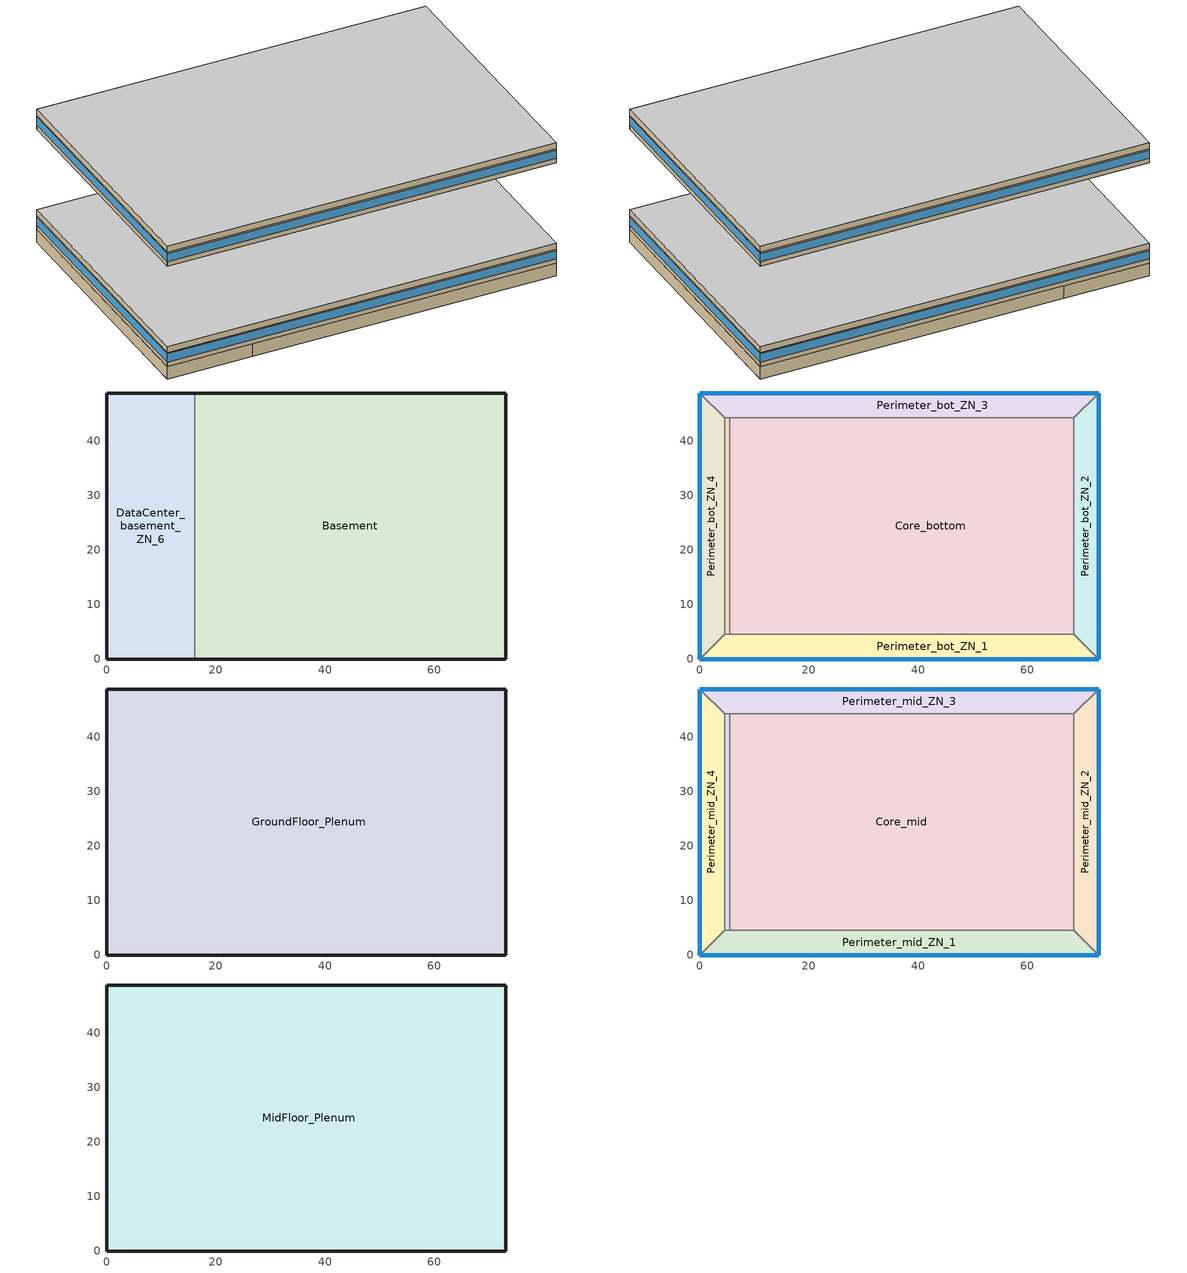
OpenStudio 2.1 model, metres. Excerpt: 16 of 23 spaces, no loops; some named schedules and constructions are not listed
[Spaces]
Basement
 floor ground (Basement Floor construction): 73.11,48.74 73.11,0 16.08,0 16.08,48.74 z-2.44
 wall ground (Basement Wall construction): 16.08,0 73.11,0 73.11,48.74 16.08,48.74 z-2.44:0
 wall to DataCenter_basement_ZN_6: 16.08,48.74 16.08,0 z-2.44:0
DataCenter_basement_ZN_6
 floor ground (Basement Floor construction): 16.08,48.74 16.08,0 0,0 0,48.74 z-2.44
 wall ground (Basement Wall construction): 16.08,48.74 0,48.74 0,0 16.08,0 z-2.44:0
Core_bottom
 floor to DataCenter_basement_ZN_6: 16.08,44.16 16.08,4.57 5.49,4.57 5.49,44.16 z0
 floor to Basement: 68.53,44.16 68.53,4.57 16.08,4.57 16.08,44.16 z0
 wall to Perimeter_bot_ZN_1: 5.49,4.57 68.53,4.57 z0:2.74
 wall to DataCenter_bot_ZN_6: 5.49,44.16 5.49,4.57 z0:2.74
 wall to Perimeter_bot_ZN_2: 68.53,4.57 68.53,44.16 z0:2.74
 wall to Perimeter_bot_ZN_3: 68.53,44.16 5.49,44.16 z0:2.74
Perimeter_bot_ZN_3
 floor to Basement: 73.11,48.74 68.53,44.16 16.08,44.16 16.08,48.74 z0
 floor to DataCenter_basement_ZN_6: 16.08,48.74 16.08,44.16 4.57,44.16 0,48.74 z0
 wall outside: 73.11,48.74 0,48.74 z0:2.74
 wall to Perimeter_bot_ZN_4: 0,48.74 4.57,44.16 z0:2.74
 wall to Perimeter_bot_ZN_2: 68.53,44.16 73.11,48.74 z0:2.74
 wall to DataCenter_bot_ZN_6: 4.57,44.16 5.49,44.16 z0:2.74
 window: 73.11,48.74 0,48.74 z0.91:2.5
Perimeter_bot_ZN_1
 floor to DataCenter_basement_ZN_6: 16.08,4.57 16.08,0 0,0 4.57,4.57 z0
 floor to Basement: 68.53,4.57 73.11,0 16.08,0 16.08,4.57 z0
 wall outside: 0,0 73.11,0 z0:2.74
 wall to Perimeter_bot_ZN_4: 4.57,4.57 0,0 z0:2.74
 wall to DataCenter_bot_ZN_6: 5.49,4.57 4.57,4.57 z0:2.74
 wall to Perimeter_bot_ZN_2: 73.11,0 68.53,4.57 z0:2.74
 window: 0,0 73.11,0 z0.91:2.5
Perimeter_bot_ZN_2
 floor to Basement: 73.11,48.74 73.11,0 68.53,4.57 68.53,44.16 z0
 wall outside: 73.11,0 73.11,48.74 z0:2.74
 window: 73.11,0 73.11,48.74 z0.91:2.5
Perimeter_bot_ZN_4
 floor to DataCenter_basement_ZN_6: 0,48.74 4.57,44.16 4.57,4.57 0,0 z0
 wall outside: 0,48.74 0,0 z0:2.74
 wall to DataCenter_bot_ZN_6: 4.57,4.57 4.57,44.16 z0:2.74
 window: 0,48.74 0,0 z0.91:2.5
DataCenter_bot_ZN_6
 floor to DataCenter_basement_ZN_6: 5.49,44.16 5.49,4.57 4.57,4.57 4.57,44.16 z0
GroundFloor_Plenum
 floor to Perimeter_bot_ZN_4: 0,48.74 4.57,44.16 4.57,4.57 0,0 z2.74
 floor to Perimeter_bot_ZN_2: 73.11,48.74 73.11,0 68.53,4.57 68.53,44.16 z2.74
 floor to Perimeter_bot_ZN_1: 68.53,4.57 73.11,0 0,0 4.57,4.57 z2.74
 floor to Perimeter_bot_ZN_3: 73.11,48.74 68.53,44.16 4.57,44.16 0,48.74 z2.74
 floor to Core_bottom: 68.53,44.16 68.53,4.57 5.49,4.57 5.49,44.16 z2.74
 floor to DataCenter_bot_ZN_6: 5.49,44.16 5.49,4.57 4.57,4.57 4.57,44.16 z2.74
 wall outside: 73.11,0 73.11,48.74 0,48.74 0,0 73.11,0 z2.74:3.96
 ceiling adiabatic (Floor Adiabatic construction): 73.11,0 73.11,48.74 0,48.74 0,0 z3.96
Perimeter_mid_ZN_2
 floor adiabatic (Floor Adiabatic construction): 73.11,48.74 73.11,0 68.53,4.57 68.53,44.16 z19.82
 wall outside: 73.11,0 73.11,48.74 z19.82:22.56
 wall to Perimeter_mid_ZN_3: 73.11,48.74 68.53,44.16 z19.82:22.56
 wall to Perimeter_mid_ZN_1: 68.53,4.57 73.11,0 z19.82:22.56
 wall to Core_mid: 68.53,44.16 68.53,4.57 z19.82:22.56
 window: 73.11,0 73.11,48.74 z20.73:22.32
Perimeter_mid_ZN_1
 floor adiabatic (Floor Adiabatic construction): 68.53,4.57 73.11,0 0,0 4.57,4.57 z19.82
 wall outside: 0,0 73.11,0 z19.82:22.56
 wall to Perimeter_mid_ZN_4: 4.57,4.57 0,0 z19.82:22.56
 wall to DataCenter_mid_ZN_6: 5.49,4.57 4.57,4.57 z19.82:22.56
 wall to Core_mid: 68.53,4.57 5.49,4.57 z19.82:22.56
 window: 0,0 73.11,0 z20.73:22.32
DataCenter_mid_ZN_6
 floor adiabatic (Floor Adiabatic construction): 5.49,44.16 5.49,4.57 4.57,4.57 4.57,44.16 z19.82
 wall to Perimeter_mid_ZN_4: 4.57,44.16 4.57,4.57 z19.82:22.56
 wall to Core_mid: 5.49,4.57 5.49,44.16 z19.82:22.56
 wall to Perimeter_mid_ZN_3: 5.49,44.16 4.57,44.16 z19.82:22.56
Core_mid
 floor adiabatic (Floor Adiabatic construction): 68.53,44.16 68.53,4.57 5.49,4.57 5.49,44.16 z19.82
 wall to Perimeter_mid_ZN_3: 68.53,44.16 5.49,44.16 z19.82:22.56
Perimeter_mid_ZN_3
 floor adiabatic (Floor Adiabatic construction): 73.11,48.74 68.53,44.16 4.57,44.16 0,48.74 z19.82
 wall outside: 73.11,48.74 0,48.74 z19.82:22.56
 wall to Perimeter_mid_ZN_4: 0,48.74 4.57,44.16 z19.82:22.56
 window: 73.11,48.74 0,48.74 z20.73:22.32
Perimeter_mid_ZN_4
 floor adiabatic (Floor Adiabatic construction): 0,48.74 4.57,44.16 4.57,4.57 0,0 z19.82
 wall outside: 0,48.74 0,0 z19.82:22.56
 window: 0,48.74 0,0 z20.73:22.32
MidFloor_Plenum
 floor to Perimeter_mid_ZN_1: 68.53,4.57 73.11,0 0,0 4.57,4.57 z22.56
 floor to DataCenter_mid_ZN_6: 5.49,44.16 5.49,4.57 4.57,4.57 4.57,44.16 z22.56
 floor to Perimeter_mid_ZN_2: 73.11,48.74 73.11,0 68.53,4.57 68.53,44.16 z22.56
 floor to Perimeter_mid_ZN_4: 0,48.74 4.57,44.16 4.57,4.57 0,0 z22.56
 floor to Core_mid: 68.53,44.16 68.53,4.57 5.49,4.57 5.49,44.16 z22.56
 floor to Perimeter_mid_ZN_3: 73.11,48.74 68.53,44.16 4.57,44.16 0,48.74 z22.56
 wall outside: 73.11,48.74 0,48.74 0,0 73.11,0 73.11,48.74 z22.56:23.78
 ceiling adiabatic (Floor Adiabatic construction): 73.11,0 73.11,48.74 0,48.74 0,0 z23.78
[Building]
90.1-2004-LargeOffice-ASHRAE 169-2006-5B created: 2017-05-04 09:18:07 -0600: North Axis {deg}=0; Default Construction Set=90.1-2004 - Office - ASHRAE 169-2006-5B; Standards Building Type=LargeOffice
[Site]
Boise Air Terminal  Uo_ID_USA: Latitude {deg}=43.62; Longitude {deg}=-116.21; Time Zone {hr}=-7; Elevation {m}=701; Terrain=City
[Site:GroundTemperature:BuildingSurface]
19.527, 19.502, 19.536, 19.598, 20.002, 21.64, 22.225, 22.375, 21.449, 20.121, 19.802, 19.633
[Site:WaterMainsTemperature]
Calculation Method=Correlation; Annual Average Outdoor Air Temperature {C}=11.15; Maximum Difference In Monthly Average Outdoor Air Temperatures {deltaC}=26.2
[SizingPeriod:DesignDay] Barometric Pressure {Pa}=93182; Sky Clearness=0; Rain Indicator=0; Snow Indicator=0; Day of Month=21; Daylight Saving Time Indicator=0; Humidity Indicating Type=Wetbulb; Dry-Bulb Temperature Range Modifier Type=DefaultMultipliers
Name | Maximum Dry-Bulb Temperature {C} | Daily Dry-Bulb Temperature Range {deltaC} | Humidity Indicating Conditions at Maximum Dry-Bulb | Wind Speed {m/s} | Wind Direction {deg} | Month | Day Type | Solar Model Indicator | ASHRAE Taub | ASHRAE Taud
Boise Air Terminal  Uo Ann Clg .4% Condns DB=>MWB | 36.7 | 16.7 | 17.9 | 4.2 | 330 | 7 | SummerDesignDay | ASHRAETau | 0.398 | 2.125
Boise Air Terminal  Uo Ann Htg 99.6% Condns DB | -16.3 | 0 | -16.3 | 2.3 | 120 | 12 | WinterDesignDay | ASHRAEClearSky
[ClimateZones]
Climate Zone Institution Name 1=ASHRAE; Climate Zone Document Name 1=ANSI/ASHRAE Standard 169; Climate Zone Document Year 1=2006; Climate Zone Value 1=5B
[Material:NoMass] Thermal Absorptance=0.9; Solar Absorptance=0.7
Name | Roughness | Thermal Resistance {m2-K/W} | Visible Absorptance
CP02 CARPET PAD | VeryRough | 0.21648 | 0.8
Nonres_Floor_Insulation | MediumSmooth | 2.88292 | 0.7
Typical Insulation R-8.93 | Smooth | 1.57183 | 0.7
Typical Carpet Pad | Smooth | 0.21648 | 0.8
Typical Insulation R-5.74 | Smooth | 1.01115 | 0.7
Typical Insulation R-14.76 | Smooth | 2.59864 | 0.7
Typical Insulation R-0.58 | Smooth | 0.101875 | 0.7
Typical Insulation | Smooth | 0.0282222 | 0.7
[Material]
Name | Roughness | Thickness {m} | Conductivity {W/m-K} | Density {kg/m3} | Specific Heat {J/kg-K} | Thermal Absorptance | Solar Absorptance | Visible Absorptance
100mm Normalweight concrete floor | MediumSmooth | 0.1016 | 2.31 | 2322 | 832
G01 13mm gypsum board | Smooth | 0.0127 | 0.16 | 800 | 1090 | 0.9 | 0.7 | 0.5
M10 200mm concrete block basement wall | MediumRough | 0.2032 | 1.326 | 1842 | 912
4 in. Normalweight Concrete Floor | MediumRough | 0.1016 | 2.31 | 2322 | 832 | 0.9 | 0.7 | 0.7
1IN Stucco | Smooth | 0.0253 | 0.6918 | 1858 | 837 | 0.9 | 0.7 | 0.92
8IN CONCRETE HW RefBldg | Rough | 0.2032 | 1.311 | 2240 | 836.8 | 0.9 | 0.7 | 0.7
1/2IN Gypsum | Smooth | 0.0127 | 0.16 | 784.9 | 830 | 0.9 | 0.4 | 0.4
Roof Membrane | VeryRough | 0.0095 | 0.16 | 1121.29 | 1460 | 0.9 | 0.77 | 0.7
Metal Roof Surface; F08 Metal surface | Smooth | 0.0008 | 45.28 | 7824 | 500 | 0.9 | 0.7 | 0.7
6 in. Normalweight Concrete Floor | MediumRough | 0.1524 | 2.31 | 2322 | 832 | 0.9 | 0.7 | 0.7
8 in. Concrete Block Basement Wall | MediumRough | 0.2032 | 1.326 | 1842 | 912 | 0.9 | 0.7 | 0.7
G05 25mm wood | MediumSmooth | 0.0254 | 0.15 | 608 | 1630 | 0.9 | 0.5 | 0.5
[Construction]
Floor Adiabatic construction: CP02 CARPET PAD, 100mm Normalweight concrete floor, Nonres_Floor_Insulation
Basement Wall construction: M10 200mm concrete block basement wall
Basement Floor construction: M10 200mm concrete block basement wall, CP02 CARPET PAD
Typical Insulated Exterior Mass Floor R-11.49: Typical Insulation R-8.93, 4 in. Normalweight Concrete Floor, Typical Carpet Pad
Typical Insulated Exterior Mass Wall R-8.13: 1IN Stucco, 8IN CONCRETE HW RefBldg, Typical Insulation R-5.74, 1/2IN Gypsum
Typical IEAD Roof R-15.87: Roof Membrane, Typical Insulation R-14.76, Metal Roof Surface
Typical Interior Floor: 100mm Normalweight concrete floor, CP02 CARPET PAD
Typical Interior Wall: G01 13mm gypsum board, G01 13mm gypsum board
Typical Interior Ceiling: CP02 CARPET PAD, 100mm Normalweight concrete floor
Typical Insulated Carpeted 6in Slab Floor: 6 in. Normalweight Concrete Floor, Typical Carpet Pad
Typical Insulated Basement Mass Wall: 8 in. Concrete Block Basement Wall
U 0.57 SHGC 0.49 Dbl Blue 6mm/6mm Air: BLUE 6MM, AIR 6MM, CLEAR 6MM
Typical Insulated Metal Door R-1.43: F08 Metal surface, Typical Insulation R-0.58
Typical Overhead Door: Typical Insulation
U 1.17 SHGC 0.49 Simple Glazing Skylight: U 1.17 SHGC 0.49 Simple Glazing
Typical Interior Window: Clear 3mm
Typical Interior Door; Typical Interior Partition: G05 25mm wood
[DefaultConstructionSet]
90.1-2004 - Office - ASHRAE 169-2006-5B: Default Exterior Surface Constructions=Default Surface Constructions 1; Default Interior Surface Constructions=Default Surface Constructions 2; Default Ground Contact Surface Constructions=Default Surface Constructions 3; Default Exterior SubSurface Constructions=Default Sub Surface Constructions 1; Default Interior SubSurface Constructions=Default Sub Surface Constructions 2; Interior Partition Construction=Typical Interior Partition
[DefaultSurfaceConstructions]
Name | Floor Construction | Wall Construction | Roof Ceiling Construction
Default Surface Constructions 1 | Typical Insulated Exterior Mass Floor R-11.49 | Typical Insulated Exterior Mass Wall R-8.13 | Typical IEAD Roof R-15.87
Default Surface Constructions 2 | Typical Interior Floor | Typical Interior Wall | Typical Interior Ceiling
Default Surface Constructions 3 | Typical Insulated Carpeted 6in Slab Floor | Typical Insulated Basement Mass Wall
[DefaultSubSurfaceConstructions]
Name | Fixed Window Construction | Operable Window Construction | Door Construction | Overhead Door Construction | Skylight Construction | Tubular Daylight Dome Construction | Tubular Daylight Diffuser Construction
Default Sub Surface Constructions 1 | U 0.57 SHGC 0.49 Dbl Blue 6mm/6mm Air | U 0.57 SHGC 0.49 Dbl Blue 6mm/6mm Air | Typical Insulated Metal Door R-1.43 | Typical Overhead Door | U 1.17 SHGC 0.49 Simple Glazing Skylight | Typical Interior Window | Typical Interior Window
Default Sub Surface Constructions 2 | Typical Interior Window | Typical Interior Window | Typical Interior Door
[WindowMaterial:Glazing] Optical Data Type=SpectralAverage; Infrared Transmittance at Normal Incidence=0; Front Side Infrared Hemispherical Emissivity=0.84; Back Side Infrared Hemispherical Emissivity=0.84; Conductivity {W/m-K}=0.9; Dirt Correction Factor for Solar and Visible Transmittance=1; Solar Diffusing=No
Name | Thickness {m} | Solar Transmittance at Normal Incidence | Front Side Solar Reflectance at Normal Incidence | Back Side Solar Reflectance at Normal Incidence | Visible Transmittance at Normal Incidence | Front Side Visible Reflectance at Normal Incidence | Back Side Visible Reflectance at Normal Incidence
BLUE 6MM | 0.006 | 0.48 | 0.05 | 0.05 | 0.57 | 0.06 | 0.06
CLEAR 6MM | 0.006 | 0.775 | 0.071 | 0.071 | 0.881 | 0.08 | 0.08
Clear 3mm | 0.003 | 0.837 | 0.075 | 0.075 | 0.898 | 0.081 | 0.081
[WindowMaterial:Gas]
AIR 6MM: Gas Type=Air; Thickness {m}=0.0063
[WindowMaterial:SimpleGlazingSystem]
U 1.17 SHGC 0.49 Simple Glazing: U-Factor {W/m2-K}=6.64357; Solar Heat Gain Coefficient=0.49; Visible Transmittance=0.38
[Space]
Name | Space Type | Building Story | Thermal Zone | Part of Total Floor Area
Core_mid | Office WholeBuilding - Lg Office | Building Story 3 | Core_mid ZN | Yes
Perimeter_mid_ZN_2 | Office WholeBuilding - Lg Office | Building Story 3 | Perimeter_mid_ZN_2 ZN | Yes
Perimeter_mid_ZN_1 | Office WholeBuilding - Lg Office | Building Story 3 | Perimeter_mid_ZN_1 ZN | Yes
MidFloor_Plenum |  |  | MidFloor_Plenum ZN | No
DataCenter_mid_ZN_6 | Office OfficeLarge Data Center | Building Story 3 | DataCenter_mid_ZN_6 ZN
Core_bottom | Office WholeBuilding - Lg Office | Building Story 2 | Core_bottom ZN | Yes
Perimeter_bot_ZN_3 | Office WholeBuilding - Lg Office | Building Story 2 | Perimeter_bot_ZN_3 ZN | Yes
Basement | Office WholeBuilding - Lg Office | Building Story 1 | Basement ZN | Yes
Perimeter_bot_ZN_1 | Office WholeBuilding - Lg Office | Building Story 2 | Perimeter_bot_ZN_1 ZN | Yes
Perimeter_mid_ZN_3 | Office WholeBuilding - Lg Office | Building Story 3 | Perimeter_mid_ZN_3 ZN | Yes
Perimeter_mid_ZN_4 | Office WholeBuilding - Lg Office | Building Story 3 | Perimeter_mid_ZN_4 ZN | Yes
GroundFloor_Plenum |  |  | GroundFloor_Plenum ZN | No
DataCenter_basement_ZN_6 | Office OfficeLarge Main Data Center | Building Story 1 | DataCenter_basement_ZN_6 ZN
Perimeter_bot_ZN_2 | Office WholeBuilding - Lg Office | Building Story 2 | Perimeter_bot_ZN_2 ZN | Yes
Perimeter_bot_ZN_4 | Office WholeBuilding - Lg Office | Building Story 2 | Perimeter_bot_ZN_4 ZN | Yes
DataCenter_bot_ZN_6 | Office OfficeLarge Data Center | Building Story 2 | DataCenter_bot_ZN_6 ZN
[SpaceType] Standards Building Type=Office
Name | Default Schedule Set | Design Specification Outdoor Air Object | Standards Space Type
Office WholeBuilding - Lg Office | Office WholeBuilding - Lg Office Schedule Set | Office WholeBuilding - Lg Office Ventilation | WholeBuilding - Lg Office
Office OfficeLarge Data Center | Office OfficeLarge Data Center Schedule Set | Office OfficeLarge Data Center Ventilation | OfficeLarge Data Center
Office OfficeLarge Main Data Center | Office OfficeLarge Main Data Center Schedule Set | Office OfficeLarge Main Data Center Ventilation | OfficeLarge Main Data Center
[Lights]
Name | Lights Definition | Space or SpaceType
Office OfficeLarge Data Center Lights | Office OfficeLarge Data Center Lights Definition | Office OfficeLarge Data Center
Office WholeBuilding - Lg Office Lights | Office WholeBuilding - Lg Office Lights Definition | Office WholeBuilding - Lg Office
[ElectricEquipment]
Name | Electric Equipment Definition | Space or SpaceType
Office OfficeLarge Data Center Elec Equip | Office OfficeLarge Data Center Elec Equip Definition | Office OfficeLarge Data Center
Office WholeBuilding - Lg Office Elec Equip | Office WholeBuilding - Lg Office Elec Equip Definition | Office WholeBuilding - Lg Office
[DesignSpecification:OutdoorAir]
Name | Outdoor Air Flow per Person {m3/s-person} | Outdoor Air Flow per Floor Area {m3/s-m2} | Outdoor Air Flow Air Changes per Hour {1/hr} | Outdoor Air Method
Office OfficeLarge Data Center Ventilation; Office OfficeLarge Main Data Center Ventilation | 0 | 0 | 0
Office WholeBuilding - Lg Office Ventilation |  | 0.000508 |  | Sum
[DefaultScheduleSet] Lighting Schedule=OfficeLarge BLDG_LIGHT_SCH
Name | Electric Equipment Schedule | Number of People Schedule | People Activity Level Schedule | Infiltration Schedule
Office OfficeLarge Data Center Schedule Set; Office OfficeLarge Main Data Center Schedule Set | OfficeLarge ALWAYS_ON
Office WholeBuilding - Lg Office Schedule Set | OfficeLarge BLDG_EQUIP_SCH | OfficeLarge BLDG_OCC_SCH | OfficeLarge ACTIVITY_SCH | OfficeLarge INFIL_SCH_PNNL
[ThermostatSetpoint:DualSetpoint]
Name | Heating Setpoint Temperature Schedule | Cooling Setpoint Temperature Schedule
Office OfficeLarge Data Center Thermostat 1; Office OfficeLarge Data Center Thermostat 2; Office OfficeLarge Main Data Center Thermostat 1 | OfficeLarge HTGSETP_DC_SCH | OfficeLarge CLGSETP_DC_SCH
Office WholeBuilding - Lg Office Thermostat 1; Office WholeBuilding - Lg Office Thermostat 2; Office WholeBuilding - Lg Office Thermostat 3; Office WholeBuilding - Lg Office Thermostat 6; Office WholeBuilding - Lg Office Thermostat 7; Office WholeBuilding - Lg Office Thermostat 10; Office WholeBuilding - Lg Office Thermostat 11; Office WholeBuilding - Lg Office Thermostat 12; Office WholeBuilding - Lg Office Thermostat 13; Office WholeBuilding - Lg Office Thermostat 14; Office WholeBuilding - Lg Office Thermostat 15 | OfficeLarge HTGSETP_SCH_YES_OPTIMUM | OfficeLarge CLGSETP_SCH_NO_SETBACK
[People]
Office WholeBuilding - Lg Office People: People Definition=Office WholeBuilding - Lg Office People Definition; Space or SpaceType=Office WholeBuilding - Lg Office; Work Efficiency Schedule=Work Efficiency Schedule; Clothing Insulation Schedule=Clothing Schedule; Air Velocity Schedule=Air Velocity Schedule
[SpaceInfiltration:DesignFlowRate] Design Flow Rate Calculation Method=Flow/ExteriorArea; Flow per Exterior Surface Area {m3/s-m2}=0.00102523; Constant Term Coefficient=0; Temperature Term Coefficient=0; Velocity Term Coefficient=0.224; Velocity Squared Term Coefficient=0
Name | Space or SpaceType | Schedule
GroundFloor_Plenum Infiltration | GroundFloor_Plenum | Always On Discrete
MidFloor_Plenum Infiltration | MidFloor_Plenum | Always On Discrete
Perimeter_bot_ZN_1 Infiltration | Perimeter_bot_ZN_1 | OfficeLarge INFIL_SCH_PNNL
Perimeter_bot_ZN_2 Infiltration | Perimeter_bot_ZN_2 | OfficeLarge INFIL_SCH_PNNL
Perimeter_bot_ZN_3 Infiltration | Perimeter_bot_ZN_3 | OfficeLarge INFIL_SCH_PNNL
Perimeter_bot_ZN_4 Infiltration | Perimeter_bot_ZN_4 | OfficeLarge INFIL_SCH_PNNL
Perimeter_mid_ZN_1 Infiltration | Perimeter_mid_ZN_1 | OfficeLarge INFIL_SCH_PNNL
Perimeter_mid_ZN_2 Infiltration | Perimeter_mid_ZN_2 | OfficeLarge INFIL_SCH_PNNL
Perimeter_mid_ZN_3 Infiltration | Perimeter_mid_ZN_3 | OfficeLarge INFIL_SCH_PNNL
Perimeter_mid_ZN_4 Infiltration | Perimeter_mid_ZN_4 | OfficeLarge INFIL_SCH_PNNL
[InternalMass:Definition]
Internal Mass Definition 1: Construction=InteriorFurnishings; Design Level Calculation Method=SurfaceArea/Area; Surface Area per Space Floor Area=2
[InternalMass] Internal Mass Definition=Internal Mass Definition 1
Name | Space or SpaceType
Perimeter_bot_ZN_1 Mass | Perimeter_bot_ZN_1
Perimeter_bot_ZN_2 Mass | Perimeter_bot_ZN_2
Perimeter_bot_ZN_3 Mass | Perimeter_bot_ZN_3
Perimeter_bot_ZN_4 Mass | Perimeter_bot_ZN_4
Core_bottom Mass | Core_bottom
Perimeter_mid_ZN_1 Mass | Perimeter_mid_ZN_1
Perimeter_mid_ZN_2 Mass | Perimeter_mid_ZN_2
Perimeter_mid_ZN_3 Mass | Perimeter_mid_ZN_3
Perimeter_mid_ZN_4 Mass | Perimeter_mid_ZN_4
Core_mid Mass | Core_mid
Basement Mass | Basement
DataCenter_basement_ZN_6 Mass | DataCenter_basement_ZN_6
DataCenter_bot_ZN_6 Mass | DataCenter_bot_ZN_6
DataCenter_mid_ZN_6 Mass | DataCenter_mid_ZN_6
[ThermalZone] Use Ideal Air Loads=No
Name | Thermostat | Multiplier | Humidistat
DataCenter_bot_ZN_6 ZN | Office OfficeLarge Data Center Thermostat 1
Core_bottom ZN | Office WholeBuilding - Lg Office Thermostat 1
DataCenter_mid_ZN_6 ZN | Office OfficeLarge Data Center Thermostat 2 | 10
Perimeter_bot_ZN_1 ZN | Office WholeBuilding - Lg Office Thermostat 2
Basement ZN | Office WholeBuilding - Lg Office Thermostat 3
Perimeter_mid_ZN_2 ZN | Office WholeBuilding - Lg Office Thermostat 6 | 10
Perimeter_mid_ZN_3 ZN | Office WholeBuilding - Lg Office Thermostat 7 | 10
GroundFloor_Plenum ZN
DataCenter_basement_ZN_6 ZN | Office OfficeLarge Main Data Center Thermostat 1 |  | Zone Control Humidistat 1
Core_mid ZN | Office WholeBuilding - Lg Office Thermostat 10 | 10
Perimeter_bot_ZN_3 ZN | Office WholeBuilding - Lg Office Thermostat 11
MidFloor_Plenum ZN |  | 10
Perimeter_bot_ZN_4 ZN | Office WholeBuilding - Lg Office Thermostat 12
Perimeter_bot_ZN_2 ZN | Office WholeBuilding - Lg Office Thermostat 13
Perimeter_mid_ZN_4 ZN | Office WholeBuilding - Lg Office Thermostat 14 | 10
Perimeter_mid_ZN_1 ZN | Office WholeBuilding - Lg Office Thermostat 15 | 10
[ZoneControl:Humidistat]
Zone Control Humidistat 1: Humidifying Relative Humidity Setpoint Schedule=OfficeLarge DC_MinRelHumSetSch
[Exterior:Lights:Definition]
Name | Design Level {W}
Occ Sensing Exterior Lights Def | 62787
NonDimming Exterior Lights Def | 12979.2
Fuel equipment 1 Def | 244444
Fuel equipment 2 Def | 1270.8
[Exterior:Lights]
Name | Exterior Lights Definition | Schedule | Control Option
Occ Sensing Exterior Lights Def | Occ Sensing Exterior Lights Def | OfficeLarge Exterior_lighting_schedule_b | AstronomicalClock
NonDimming Exterior Lights Def | NonDimming Exterior Lights Def | OfficeLarge Exterior_lighting_schedule_a | AstronomicalClock
Fuel equipment 1 | Fuel equipment 1 Def | Large Office BLDG ELEVATORS | ScheduleNameOnly
Fuel equipment 2 | Fuel equipment 2 Def | OfficeLarge ELEV_LIGHT_FAN_SCH_ADD_DF | ScheduleNameOnly
[BuildingStory]
Name | Nominal Z Coordinate {m}
Building Story 1 | -2.439
Building Story 2 | 0
Building Story 3 | 19.816
